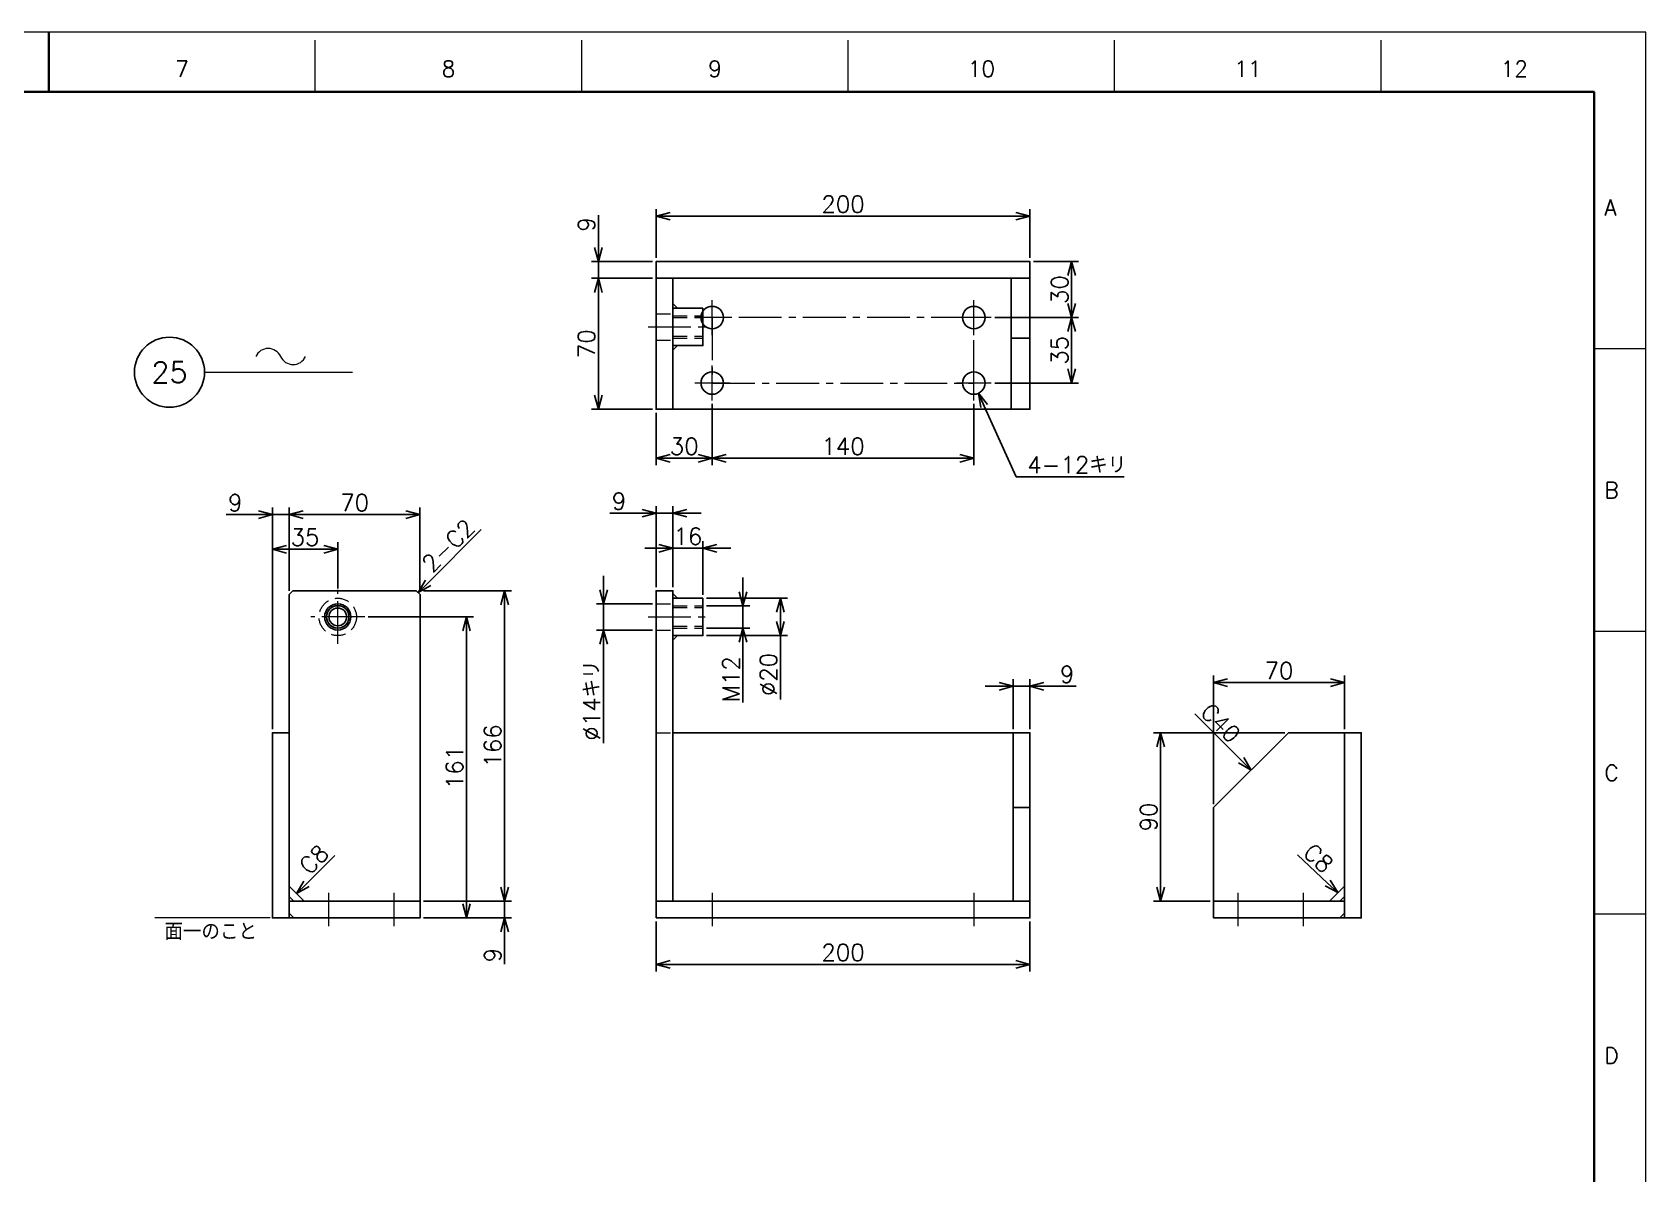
# Model space of a CAD drawing. Header units: millimetres. Extents: x 0 to 1764, y -17 to 1242.
# Drawn here: x 901 to 1764, y 631 to 1242 of the extents above; entities that cross this region are included whole.
import ezdxf
from ezdxf.entities.mleader import LeaderData, LeaderLine
from ezdxf.enums import TextEntityAlignment as Align
from ezdxf.math import Vec2, Vec3

# ---------------------------------------------------------------- set-up
doc = ezdxf.new("R2010")
doc.units = ezdxf.units.MM
doc.header["$LTSCALE"] = 1.2
doc.header["$PDMODE"] = 99
doc.header["$PDSIZE"] = 1
doc.linetypes.add('CENTER2', pattern=[28.575, 19.05, -3.175, 3.175, -3.175])
doc.linetypes.add('HIDDEN', pattern=[9.525, 6.35, -3.175])
for name, color, linetype, lineweight in [('04_HIDDEN', 2, 'HIDDEN', 13), ('05_CENTER', 4, 'CENTER2', 13), ('07_TEXT', 3, 'Continuous', 13), ('08_DIM', 3, 'Continuous', 13), ('90_FRAME', 5, 'Continuous', 35)]:
    doc.layers.add(name, color=color, linetype=linetype, lineweight=lineweight)
doc.layers.add('91_BLANK', color=5, linetype='Continuous', lineweight=0, plot=False)
doc.styles.add('KSS_TXT', font='txt.shx', dxfattribs={"bigfont": 'extfont2.shx'})
doc.styles.get("Standard").update_dxf_attribs({"font": 'txt.shx', "bigfont": 'extfont2.shx'})
doc.dimstyles.new('KSS_DIM', dxfattribs={"dimscale": 3, "dimtxt": 3, "dimasz": 2.5, "dimexe": 1.25, "dimexo": 0.625, "dimtad": 1, "dimdsep": 46, "dimtxsty": 'KSS_TXT', "dimblk": 'OPEN30', "dimcen": 0, "dimazin": 2, "dimtfac": 0.75, "dimtmove": 0, "dimatfit": 3, "dimldrblk": 'OPEN30', "dimfxl": 1.25, "dimtolj": 1, "dimarcsym": 0})
doc.dimstyles.new('KSS_DIM$3', dxfattribs={"dimscale": 3, "dimtxt": 3, "dimasz": 2.5, "dimexe": 1.25, "dimexo": 0.625, "dimtad": 1, "dimtih": 1, "dimtoh": 1, "dimdsep": 46, "dimtxsty": 'KSS_TXT', "dimblk": 'OPEN30', "dimcen": 0, "dimazin": 2, "dimtfac": 0.75, "dimtofl": 0, "dimtmove": 0, "dimatfit": 3, "dimldrblk": 'OPEN30', "dimfxl": 1.25, "dimtolj": 1, "dimarcsym": 0})

# ---------------------------------------------------------------- blocks, each defined once
blk = doc.blocks.new('_Open30')
at = {"color": 0, "linetype": 'ByBlock', "lineweight": -2}
for p, q in [((-1, 0.27), (0, 0)), ((0, 0), (-1, -0.27)), ((0, 0), (-1, 0))]:
    blk.add_line(p, q, dxfattribs=at)
blk = doc.blocks.new('*D187')
at = {"layer": '08_DIM', "color": 0, "lineweight": -2, "transparency": 16777216}
blk.add_line((1047.48, 786.19), (1062.59, 801.29), dxfattribs=at)
at = {"layer": 'Defpoints', "color": 0, "transparency": 16777216}
for p in [(1069.73, 808.44), (1069.73, 808.44), (1042.18, 780.88)]:
    blk.add_point(p, dxfattribs=at)
at = {"layer": '08_DIM', "color": 0, "lineweight": -2, "transparency": 16777216, "xscale": 7.5, "yscale": 7.5, "zscale": 7.5, "rotation": 224.9999999999999}
blk.add_blockref('_Open30', (1042.18, 780.88), dxfattribs=at)
at = {"layer": '08_DIM', "color": 0, "transparency": 16777216, "insert": (1051.45, 799.17), "char_height": 9, "attachment_point": 5, "rotation": 45, "style": 'KSS_TXT'}
blk.add_mtext('\\A1;C8', dxfattribs=at)
blk = doc.blocks.new('*D189')
at = {"layer": '08_DIM', "color": 0, "lineweight": -2, "transparency": 16777216}
for p, q in [((1080.46, 928.88), (1136.81, 928.88)), ((1133.06, 775.38), (1133.06, 921.38)), ((1110.06, 767.88), (1136.81, 767.88))]:
    blk.add_line(p, q, dxfattribs=at)
at = {"layer": 'Defpoints', "color": 0, "transparency": 16777216}
for p in [(1078.58, 928.88), (1133.06, 928.88), (1108.18, 767.88)]:
    blk.add_point(p, dxfattribs=at)
at = {"layer": '08_DIM', "color": 0, "lineweight": -2, "transparency": 16777216, "xscale": 7.5, "yscale": 7.5, "zscale": 7.5}
for p, rotation in [((1133.06, 928.88), 90), ((1133.06, 767.88), 270)]:
    blk.add_blockref('_Open30', p, dxfattribs=dict(at, rotation=rotation))
at = {"layer": '08_DIM', "color": 0, "transparency": 16777216, "insert": (1126.69, 848.38), "char_height": 9, "attachment_point": 5, "rotation": 90, "style": 'KSS_TXT'}
blk.add_mtext('\\A1;161', dxfattribs=at)
blk = doc.blocks.new('*D190')
at = {"layer": '08_DIM', "color": 0, "lineweight": -2, "transparency": 16777216}
for p, q in [((1029.18, 868.76), (1029.18, 968.83)), ((1064.18, 944.16), (1064.18, 968.83)), ((1036.68, 965.08), (1056.68, 965.08))]:
    blk.add_line(p, q, dxfattribs=at)
at = {"layer": 'Defpoints', "color": 0, "transparency": 16777216}
for p in [(1064.18, 965.08), (1064.18, 942.28), (1029.18, 866.88)]:
    blk.add_point(p, dxfattribs=at)
at = {"layer": '08_DIM', "color": 0, "lineweight": -2, "transparency": 16777216, "xscale": 7.5, "yscale": 7.5, "zscale": 7.5, "rotation": 180}
blk.add_blockref('_Open30', (1029.18, 965.08), dxfattribs=at)
at = {"layer": '08_DIM', "color": 0, "lineweight": -2, "transparency": 16777216, "xscale": 7.5, "yscale": 7.5, "zscale": 7.5}
blk.add_blockref('_Open30', (1064.18, 965.08), dxfattribs=at)
at = {"layer": '08_DIM', "color": 0, "transparency": 16777216, "insert": (1046.68, 971.46), "char_height": 9, "attachment_point": 5, "style": 'KSS_TXT'}
blk.add_mtext('\\A1;35', dxfattribs=at)
blk = doc.blocks.new('*D191')
at = {"layer": '08_DIM', "color": 0, "lineweight": -2, "transparency": 16777216}
for p, q in [((1038.18, 942.76), (1038.18, 987.35)), ((1108.18, 942.76), (1108.18, 987.35)), ((1045.68, 983.6), (1100.68, 983.6))]:
    blk.add_line(p, q, dxfattribs=at)
at = {"layer": 'Defpoints', "color": 0, "transparency": 16777216}
for p in [(1108.18, 983.6), (1038.18, 940.88), (1108.18, 940.88)]:
    blk.add_point(p, dxfattribs=at)
at = {"layer": '08_DIM', "color": 0, "lineweight": -2, "transparency": 16777216, "xscale": 7.5, "yscale": 7.5, "zscale": 7.5, "rotation": 180}
blk.add_blockref('_Open30', (1038.18, 983.6), dxfattribs=at)
at = {"layer": '08_DIM', "color": 0, "lineweight": -2, "transparency": 16777216, "xscale": 7.5, "yscale": 7.5, "zscale": 7.5}
blk.add_blockref('_Open30', (1108.18, 983.6), dxfattribs=at)
at = {"layer": '08_DIM', "color": 0, "transparency": 16777216, "insert": (1073.18, 989.97), "char_height": 9, "attachment_point": 5, "style": 'KSS_TXT'}
blk.add_mtext('\\A1;70', dxfattribs=at)
blk = doc.blocks.new('*D192')
at = {"layer": '08_DIM', "color": 0, "lineweight": -2, "transparency": 16777216}
for p, q in [((1029.18, 868.76), (1029.18, 987.35)), ((1038.18, 942.76), (1038.18, 987.35)), ((1021.68, 983.6), (1004.43, 983.6)), ((1038.18, 983.6), (1029.18, 983.6)), ((1045.68, 983.6), (1053.18, 983.6))]:
    blk.add_line(p, q, dxfattribs=at)
at = {"layer": 'Defpoints', "color": 0, "transparency": 16777216}
for p in [(1029.18, 983.6), (1038.18, 940.88), (1029.18, 866.88)]:
    blk.add_point(p, dxfattribs=at)
at = {"layer": '08_DIM', "color": 0, "lineweight": -2, "transparency": 16777216, "xscale": 7.5, "yscale": 7.5, "zscale": 7.5}
blk.add_blockref('_Open30', (1029.18, 983.6), dxfattribs=at)
at = {"layer": '08_DIM', "color": 0, "lineweight": -2, "transparency": 16777216, "xscale": 7.5, "yscale": 7.5, "zscale": 7.5, "rotation": 180}
blk.add_blockref('_Open30', (1038.18, 983.6), dxfattribs=at)
at = {"layer": '08_DIM', "color": 0, "transparency": 16777216, "insert": (1009.31, 989.97), "char_height": 9, "attachment_point": 5, "style": 'KSS_TXT'}
blk.add_mtext('\\A1;9', dxfattribs=at)
blk = doc.blocks.new('*D193')
at = {"layer": '08_DIM', "color": 0, "lineweight": -2, "transparency": 16777216}
for p, q in [((1110.06, 942.88), (1157.2, 942.88)), ((1153.45, 784.38), (1153.45, 935.38)), ((1110.06, 776.88), (1157.2, 776.88))]:
    blk.add_line(p, q, dxfattribs=at)
at = {"layer": 'Defpoints', "color": 0, "transparency": 16777216}
for p in [(1108.18, 942.88), (1153.45, 942.88), (1108.18, 776.88)]:
    blk.add_point(p, dxfattribs=at)
at = {"layer": '08_DIM', "color": 0, "lineweight": -2, "transparency": 16777216, "xscale": 7.5, "yscale": 7.5, "zscale": 7.5}
for p, rotation in [((1153.45, 942.88), 90), ((1153.45, 776.88), 270)]:
    blk.add_blockref('_Open30', p, dxfattribs=dict(at, rotation=rotation))
at = {"layer": '08_DIM', "color": 0, "transparency": 16777216, "insert": (1147.08, 859.88), "char_height": 9, "attachment_point": 5, "rotation": 90, "style": 'KSS_TXT'}
blk.add_mtext('\\A1;166', dxfattribs=at)
blk = doc.blocks.new('*D188')
at = {"layer": '08_DIM', "color": 0, "lineweight": -2, "transparency": 16777216}
for p, q in [((1153.45, 784.38), (1153.45, 791.88)), ((1110.06, 776.88), (1157.2, 776.88)), ((1153.45, 776.88), (1153.45, 767.88)), ((1110.06, 767.88), (1157.2, 767.88)), ((1153.45, 760.38), (1153.45, 743.13))]:
    blk.add_line(p, q, dxfattribs=at)
at = {"layer": 'Defpoints', "color": 0, "transparency": 16777216}
for p in [(1108.18, 776.88), (1108.18, 767.88), (1153.45, 767.88)]:
    blk.add_point(p, dxfattribs=at)
at = {"layer": '08_DIM', "color": 0, "lineweight": -2, "transparency": 16777216, "xscale": 7.5, "yscale": 7.5, "zscale": 7.5}
for p, rotation in [((1153.45, 776.88), 270), ((1153.45, 767.88), 90)]:
    blk.add_blockref('_Open30', p, dxfattribs=dict(at, rotation=rotation))
at = {"layer": '08_DIM', "color": 0, "transparency": 16777216, "insert": (1147.08, 748.01), "char_height": 9, "attachment_point": 5, "rotation": 90, "style": 'KSS_TXT'}
blk.add_mtext('\\A1;9', dxfattribs=at)
blk = doc.blocks.new('*D194')
at = {"layer": '08_DIM', "color": 0, "lineweight": -2, "transparency": 16777216}
blk.add_line((1112.48, 947.19), (1140.86, 975.57), dxfattribs=at)
at = {"layer": 'Defpoints', "color": 0, "transparency": 16777216}
for p in [(1148.56, 983.26), (1148.56, 983.26), (1107.18, 941.88)]:
    blk.add_point(p, dxfattribs=at)
at = {"layer": '08_DIM', "color": 0, "lineweight": -2, "transparency": 16777216, "xscale": 7.5, "yscale": 7.5, "zscale": 7.5, "rotation": 224.9999999999999}
blk.add_blockref('_Open30', (1107.18, 941.88), dxfattribs=at)
at = {"layer": '08_DIM', "color": 0, "transparency": 16777216, "insert": (1123.36, 967.08), "char_height": 9, "attachment_point": 5, "rotation": 45, "style": 'KSS_TXT'}
blk.add_mtext('\\A1;2-C2', dxfattribs=at)
blk = doc.blocks.new('*D195')
at = {"layer": '08_DIM', "color": 0, "lineweight": -2, "transparency": 16777216}
for p, q in [((1206.42, 943.38), (1206.42, 950.88)), ((1232.67, 935.88), (1202.67, 935.88)), ((1206.42, 935.88), (1206.42, 921.88)), ((1232.67, 921.88), (1202.67, 921.88)), ((1206.42, 914.38), (1206.42, 861.43))]:
    blk.add_line(p, q, dxfattribs=at)
at = {"layer": 'Defpoints', "color": 0, "transparency": 16777216}
for p in [(1234.55, 935.88), (1206.42, 921.88), (1234.55, 921.88)]:
    blk.add_point(p, dxfattribs=at)
at = {"layer": '08_DIM', "color": 0, "lineweight": -2, "transparency": 16777216, "xscale": 7.5, "yscale": 7.5, "zscale": 7.5}
for p, rotation in [((1206.42, 935.88), 270), ((1206.42, 921.88), 90)]:
    blk.add_blockref('_Open30', p, dxfattribs=dict(at, rotation=rotation))
at = {"layer": '08_DIM', "color": 0, "transparency": 16777216, "insert": (1200.04, 884.16), "char_height": 9, "attachment_point": 5, "rotation": 90, "style": 'KSS_TXT'}
blk.add_mtext('\\A1;%%C14キリ', dxfattribs=at)
blk = doc.blocks.new('*D196')
at = {"layer": '08_DIM', "color": 0, "lineweight": -2, "transparency": 16777216}
for p, q in [((1280.97, 942.38), (1280.97, 949.88)), ((1261.42, 934.88), (1284.72, 934.88)), ((1280.97, 934.88), (1280.97, 922.88)), ((1261.42, 922.88), (1284.72, 922.88)), ((1280.97, 915.38), (1280.97, 883.13))]:
    blk.add_line(p, q, dxfattribs=at)
at = {"layer": 'Defpoints', "color": 0, "transparency": 16777216}
for p in [(1259.55, 934.88), (1259.55, 922.88), (1280.97, 922.88)]:
    blk.add_point(p, dxfattribs=at)
at = {"layer": '08_DIM', "color": 0, "lineweight": -2, "transparency": 16777216, "xscale": 7.5, "yscale": 7.5, "zscale": 7.5}
for p, rotation in [((1280.97, 934.88), 270), ((1280.97, 922.88), 90)]:
    blk.add_blockref('_Open30', p, dxfattribs=dict(at, rotation=rotation))
at = {"layer": '08_DIM', "color": 0, "transparency": 16777216, "insert": (1274.6, 895.51), "char_height": 9, "attachment_point": 5, "rotation": 90, "style": 'KSS_TXT'}
blk.add_mtext('\\A1;M12', dxfattribs=at)
blk = doc.blocks.new('*D197')
at = {"layer": '08_DIM', "color": 0, "lineweight": -2, "transparency": 16777216}
for p, q in [((1261.42, 938.88), (1304.78, 938.88)), ((1301.03, 931.38), (1301.03, 926.38)), ((1261.42, 918.88), (1304.78, 918.88)), ((1301.03, 918.88), (1301.03, 884.76))]:
    blk.add_line(p, q, dxfattribs=at)
at = {"layer": 'Defpoints', "color": 0, "transparency": 16777216}
for p in [(1259.55, 938.88), (1259.55, 918.88), (1301.03, 918.88)]:
    blk.add_point(p, dxfattribs=at)
at = {"layer": '08_DIM', "color": 0, "lineweight": -2, "transparency": 16777216, "xscale": 7.5, "yscale": 7.5, "zscale": 7.5}
for p, rotation in [((1301.03, 938.88), 90), ((1301.03, 918.88), 270)]:
    blk.add_blockref('_Open30', p, dxfattribs=dict(at, rotation=rotation))
at = {"layer": '08_DIM', "color": 0, "transparency": 16777216, "insert": (1294.65, 898.07), "char_height": 9, "attachment_point": 5, "rotation": 90, "style": 'KSS_TXT'}
blk.add_mtext('\\A1;%%C20', dxfattribs=at)
blk = doc.blocks.new('*D198')
at = {"layer": '08_DIM', "color": 0, "lineweight": -2, "transparency": 16777216}
for p, q in [((1243.55, 944.76), (1243.55, 969.36)), ((1259.55, 940.76), (1259.55, 969.36)), ((1236.05, 965.61), (1228.55, 965.61)), ((1243.55, 965.61), (1259.55, 965.61)), ((1267.05, 965.61), (1274.55, 965.61))]:
    blk.add_line(p, q, dxfattribs=at)
at = {"layer": 'Defpoints', "color": 0, "transparency": 16777216}
for p in [(1259.55, 965.61), (1243.55, 942.88), (1259.55, 938.88)]:
    blk.add_point(p, dxfattribs=at)
at = {"layer": '08_DIM', "color": 0, "lineweight": -2, "transparency": 16777216, "xscale": 7.5, "yscale": 7.5, "zscale": 7.5}
blk.add_blockref('_Open30', (1243.55, 965.61), dxfattribs=at)
at = {"layer": '08_DIM', "color": 0, "lineweight": -2, "transparency": 16777216, "xscale": 7.5, "yscale": 7.5, "zscale": 7.5, "rotation": 180}
blk.add_blockref('_Open30', (1259.55, 965.61), dxfattribs=at)
at = {"layer": '08_DIM', "color": 0, "transparency": 16777216, "insert": (1251.55, 971.99), "char_height": 9, "attachment_point": 5, "style": 'KSS_TXT'}
blk.add_mtext('\\A1;16', dxfattribs=at)
blk = doc.blocks.new('*D199')
at = {"layer": '08_DIM', "color": 0, "lineweight": -2, "transparency": 16777216}
for p, q in [((1227.05, 984.39), (1209.8, 984.39)), ((1234.55, 944.76), (1234.55, 988.14)), ((1243.55, 984.39), (1234.55, 984.39)), ((1243.55, 944.76), (1243.55, 988.14)), ((1251.05, 984.39), (1258.55, 984.39))]:
    blk.add_line(p, q, dxfattribs=at)
at = {"layer": 'Defpoints', "color": 0, "transparency": 16777216}
for p in [(1234.55, 984.39), (1234.55, 942.88), (1243.55, 942.88)]:
    blk.add_point(p, dxfattribs=at)
at = {"layer": '08_DIM', "color": 0, "lineweight": -2, "transparency": 16777216, "xscale": 7.5, "yscale": 7.5, "zscale": 7.5}
blk.add_blockref('_Open30', (1234.55, 984.39), dxfattribs=at)
at = {"layer": '08_DIM', "color": 0, "lineweight": -2, "transparency": 16777216, "xscale": 7.5, "yscale": 7.5, "zscale": 7.5, "rotation": 180}
blk.add_blockref('_Open30', (1243.55, 984.39), dxfattribs=at)
at = {"layer": '08_DIM', "color": 0, "transparency": 16777216, "insert": (1214.67, 990.76), "char_height": 9, "attachment_point": 5, "style": 'KSS_TXT'}
blk.add_mtext('\\A1;9', dxfattribs=at)
blk = doc.blocks.new('*D200')
at = {"layer": '08_DIM', "color": 0, "lineweight": -2, "transparency": 16777216}
for p, q in [((1234.55, 766.01), (1234.55, 739.28)), ((1434.54, 766.01), (1434.54, 739.28)), ((1242.05, 743.03), (1427.04, 743.03))]:
    blk.add_line(p, q, dxfattribs=at)
at = {"layer": 'Defpoints', "color": 0, "transparency": 16777216}
for p in [(1234.55, 767.88), (1434.54, 767.88), (1434.54, 743.03)]:
    blk.add_point(p, dxfattribs=at)
at = {"layer": '08_DIM', "color": 0, "lineweight": -2, "transparency": 16777216, "xscale": 7.5, "yscale": 7.5, "zscale": 7.5, "rotation": 180}
blk.add_blockref('_Open30', (1234.55, 743.03), dxfattribs=at)
at = {"layer": '08_DIM', "color": 0, "lineweight": -2, "transparency": 16777216, "xscale": 7.5, "yscale": 7.5, "zscale": 7.5}
blk.add_blockref('_Open30', (1434.54, 743.03), dxfattribs=at)
at = {"layer": '08_DIM', "color": 0, "transparency": 16777216, "insert": (1334.55, 749.4), "char_height": 9, "attachment_point": 5, "style": 'KSS_TXT'}
blk.add_mtext('\\A1;200', dxfattribs=at)
blk = doc.blocks.new('*D201')
at = {"layer": '08_DIM', "color": 0, "lineweight": -2, "transparency": 16777216}
for p, q in [((1418.04, 891.78), (1410.54, 891.78)), ((1425.54, 868.76), (1425.54, 895.53)), ((1425.54, 891.78), (1434.54, 891.78)), ((1434.54, 868.76), (1434.54, 895.53)), ((1442.04, 891.78), (1459.29, 891.78))]:
    blk.add_line(p, q, dxfattribs=at)
at = {"layer": 'Defpoints', "color": 0, "transparency": 16777216}
for p in [(1434.54, 891.78), (1425.54, 866.88), (1434.54, 866.88)]:
    blk.add_point(p, dxfattribs=at)
at = {"layer": '08_DIM', "color": 0, "lineweight": -2, "transparency": 16777216, "xscale": 7.5, "yscale": 7.5, "zscale": 7.5}
blk.add_blockref('_Open30', (1425.54, 891.78), dxfattribs=at)
at = {"layer": '08_DIM', "color": 0, "lineweight": -2, "transparency": 16777216, "xscale": 7.5, "yscale": 7.5, "zscale": 7.5, "rotation": 180}
blk.add_blockref('_Open30', (1434.54, 891.78), dxfattribs=at)
at = {"layer": '08_DIM', "color": 0, "transparency": 16777216, "insert": (1454.42, 898.15), "char_height": 9, "attachment_point": 5, "style": 'KSS_TXT'}
blk.add_mtext('\\A1;9', dxfattribs=at)
blk = doc.blocks.new('*D202')
at = {"layer": '08_DIM', "color": 0, "lineweight": -2, "transparency": 16777216}
for p, q in [((1234.55, 1038.13), (1234.55, 1010.01)), ((1264.55, 1042.79), (1264.55, 1010.01)), ((1257.05, 1013.76), (1242.05, 1013.76))]:
    blk.add_line(p, q, dxfattribs=at)
at = {"layer": 'Defpoints', "color": 0, "transparency": 16777216}
for p in [(1234.55, 1040), (1264.55, 1044.66), (1234.55, 1013.76)]:
    blk.add_point(p, dxfattribs=at)
at = {"layer": '08_DIM', "color": 0, "lineweight": -2, "transparency": 16777216, "xscale": 7.5, "yscale": 7.5, "zscale": 7.5}
for p, rotation in [((1234.55, 1013.76), 180.0000000000119), ((1264.55, 1013.76), 1.19422e-11)]:
    blk.add_blockref('_Open30', p, dxfattribs=dict(at, rotation=rotation))
at = {"layer": '08_DIM', "color": 0, "transparency": 16777216, "insert": (1249.55, 1020.13), "char_height": 9, "attachment_point": 5, "style": 'KSS_TXT'}
blk.add_mtext('\\A1;30', dxfattribs=at)
blk = doc.blocks.new('*D203')
at = {"layer": '08_DIM', "color": 0, "lineweight": -2, "transparency": 16777216}
for p, q in [((1264.55, 1042.79), (1264.55, 1010.01)), ((1404.55, 1042.79), (1404.55, 1010.01)), ((1272.05, 1013.76), (1397.05, 1013.76))]:
    blk.add_line(p, q, dxfattribs=at)
at = {"layer": 'Defpoints', "color": 0, "transparency": 16777216}
for p in [(1264.55, 1044.66), (1404.55, 1044.66), (1404.55, 1013.76)]:
    blk.add_point(p, dxfattribs=at)
at = {"layer": '08_DIM', "color": 0, "lineweight": -2, "transparency": 16777216, "xscale": 7.5, "yscale": 7.5, "zscale": 7.5}
for p, rotation in [((1264.55, 1013.76), 180.0000000000119), ((1404.55, 1013.76), 1.19109e-11)]:
    blk.add_blockref('_Open30', p, dxfattribs=dict(at, rotation=rotation))
at = {"layer": '08_DIM', "color": 0, "transparency": 16777216, "insert": (1334.55, 1020.13), "char_height": 9, "attachment_point": 5, "style": 'KSS_TXT'}
blk.add_mtext('\\A1;140', dxfattribs=at)
blk = doc.blocks.new('*D204')
at = {"layer": '08_DIM', "color": 0, "lineweight": -2, "transparency": 16777216}
for p, q in [((1415.76, 1089), (1460.6, 1089)), ((1456.85, 1061.5), (1456.85, 1081.5)), ((1415.76, 1054), (1460.6, 1054))]:
    blk.add_line(p, q, dxfattribs=at)
at = {"layer": 'Defpoints', "color": 0, "transparency": 16777216}
for p in [(1413.89, 1089), (1456.85, 1089), (1413.89, 1054)]:
    blk.add_point(p, dxfattribs=at)
at = {"layer": '08_DIM', "color": 0, "lineweight": -2, "transparency": 16777216, "xscale": 7.5, "yscale": 7.5, "zscale": 7.5}
for p, rotation in [((1456.85, 1089), 90), ((1456.85, 1054), 270)]:
    blk.add_blockref('_Open30', p, dxfattribs=dict(at, rotation=rotation))
at = {"layer": '08_DIM', "color": 0, "transparency": 16777216, "insert": (1450.46, 1071.5), "char_height": 9, "attachment_point": 5, "rotation": 90, "style": 'KSS_TXT'}
blk.add_mtext('\\A1;35', dxfattribs=at)
blk = doc.blocks.new('*D205')
at = {"layer": '08_DIM', "color": 0, "lineweight": -2, "transparency": 16777216}
for p, q in [((1436.42, 1119), (1460.6, 1119)), ((1456.85, 1096.5), (1456.85, 1111.5)), ((1415.76, 1089), (1460.6, 1089))]:
    blk.add_line(p, q, dxfattribs=at)
at = {"layer": 'Defpoints', "color": 0, "transparency": 16777216}
for p in [(1434.54, 1119), (1456.85, 1119), (1413.89, 1089)]:
    blk.add_point(p, dxfattribs=at)
at = {"layer": '08_DIM', "color": 0, "lineweight": -2, "transparency": 16777216, "xscale": 7.5, "yscale": 7.5, "zscale": 7.5}
for p, rotation in [((1456.85, 1119), 90), ((1456.85, 1089), 270)]:
    blk.add_blockref('_Open30', p, dxfattribs=dict(at, rotation=rotation))
at = {"layer": '08_DIM', "color": 0, "transparency": 16777216, "insert": (1450.47, 1104), "char_height": 9, "attachment_point": 5, "rotation": 90, "style": 'KSS_TXT'}
blk.add_mtext('\\A1;30', dxfattribs=at)
blk = doc.blocks.new('*D206')
at = {"layer": '08_DIM', "color": 0, "lineweight": -2, "transparency": 16777216}
for p, q in [((1232.67, 1110), (1199.87, 1110)), ((1203.62, 1047.5), (1203.62, 1102.5)), ((1232.67, 1040), (1199.87, 1040))]:
    blk.add_line(p, q, dxfattribs=at)
at = {"layer": 'Defpoints', "color": 0, "transparency": 16777216}
for p in [(1203.62, 1110), (1234.55, 1110), (1234.55, 1040)]:
    blk.add_point(p, dxfattribs=at)
at = {"layer": '08_DIM', "color": 0, "lineweight": -2, "transparency": 16777216, "xscale": 7.5, "yscale": 7.5, "zscale": 7.5}
for p, rotation in [((1203.62, 1110), 90), ((1203.62, 1040), 270)]:
    blk.add_blockref('_Open30', p, dxfattribs=dict(at, rotation=rotation))
at = {"layer": '08_DIM', "color": 0, "transparency": 16777216, "insert": (1197.24, 1075), "char_height": 9, "attachment_point": 5, "rotation": 90, "style": 'KSS_TXT'}
blk.add_mtext('\\A1;70', dxfattribs=at)
blk = doc.blocks.new('*D207')
at = {"layer": '08_DIM', "color": 0, "lineweight": -2, "transparency": 16777216}
for p, q in [((1203.62, 1126.5), (1203.62, 1143.75)), ((1232.67, 1119), (1199.87, 1119)), ((1203.62, 1110), (1203.62, 1119)), ((1232.67, 1110), (1199.87, 1110)), ((1203.62, 1102.5), (1203.62, 1095))]:
    blk.add_line(p, q, dxfattribs=at)
at = {"layer": 'Defpoints', "color": 0, "transparency": 16777216}
for p in [(1203.62, 1119), (1234.55, 1119), (1234.55, 1110)]:
    blk.add_point(p, dxfattribs=at)
at = {"layer": '08_DIM', "color": 0, "lineweight": -2, "transparency": 16777216, "xscale": 7.5, "yscale": 7.5, "zscale": 7.5}
for p, rotation in [((1203.62, 1119), 270), ((1203.62, 1110), 90)]:
    blk.add_blockref('_Open30', p, dxfattribs=dict(at, rotation=rotation))
at = {"layer": '08_DIM', "color": 0, "transparency": 16777216, "insert": (1197.24, 1138.88), "char_height": 9, "attachment_point": 5, "rotation": 90, "style": 'KSS_TXT'}
blk.add_mtext('\\A1;9', dxfattribs=at)
blk = doc.blocks.new('*D208')
at = {"layer": '08_DIM', "color": 0, "lineweight": -2, "transparency": 16777216}
for p, q in [((1234.55, 1120.88), (1234.55, 1147.02)), ((1242.05, 1143.27), (1427.04, 1143.27)), ((1434.54, 1120.88), (1434.54, 1147.02))]:
    blk.add_line(p, q, dxfattribs=at)
at = {"layer": 'Defpoints', "color": 0, "transparency": 16777216}
for p in [(1434.54, 1143.27), (1234.55, 1119), (1434.54, 1119)]:
    blk.add_point(p, dxfattribs=at)
at = {"layer": '08_DIM', "color": 0, "lineweight": -2, "transparency": 16777216, "xscale": 7.5, "yscale": 7.5, "zscale": 7.5}
for p, rotation in [((1234.55, 1143.27), 180.0000000000119), ((1434.54, 1143.27), 1.19203e-11)]:
    blk.add_blockref('_Open30', p, dxfattribs=dict(at, rotation=rotation))
at = {"layer": '08_DIM', "color": 0, "transparency": 16777216, "insert": (1334.55, 1149.64), "char_height": 9, "attachment_point": 5, "style": 'KSS_TXT'}
blk.add_mtext('\\A1;200', dxfattribs=at)
blk = doc.blocks.new('*D209')
at = {"layer": '08_DIM', "color": 0, "lineweight": -2, "transparency": 16777216}
for p, q in [((1427.16, 1003.82), (1410.09, 1041.69)), ((1484.98, 1003.82), (1427.16, 1003.82))]:
    blk.add_line(p, q, dxfattribs=at)
at = {"layer": 'Defpoints', "color": 0, "transparency": 16777216}
for p in [(1402.08, 1059.47), (1407.01, 1048.53)]:
    blk.add_point(p, dxfattribs=at)
at = {"layer": '08_DIM', "color": 0, "lineweight": -2, "transparency": 16777216, "xscale": 7.5, "yscale": 7.5, "zscale": 7.5, "rotation": 114.2586425204325}
blk.add_blockref('_Open30', (1407.01, 1048.53), dxfattribs=at)
at = {"layer": '08_DIM', "color": 0, "transparency": 16777216, "insert": (1459.63, 1010.2), "char_height": 9, "attachment_point": 5, "style": 'KSS_TXT'}
blk.add_mtext('\\A1;4-12キリ', dxfattribs=at)
blk = doc.blocks.new('*D212')
at = {"layer": '08_DIM', "color": 0, "lineweight": -2, "transparency": 16777216}
for p, q in [((1570.97, 866.88), (1500.7, 866.88)), ((1504.45, 784.38), (1504.45, 859.38)), ((1530.97, 776.88), (1500.7, 776.88))]:
    blk.add_line(p, q, dxfattribs=at)
at = {"layer": 'Defpoints', "color": 0, "transparency": 16777216}
for p in [(1504.45, 866.88), (1572.85, 866.88), (1532.85, 776.88)]:
    blk.add_point(p, dxfattribs=at)
at = {"layer": '08_DIM', "color": 0, "lineweight": -2, "transparency": 16777216, "xscale": 7.5, "yscale": 7.5, "zscale": 7.5}
for p, rotation in [((1504.45, 866.88), 90), ((1504.45, 776.88), 270)]:
    blk.add_blockref('_Open30', p, dxfattribs=dict(at, rotation=rotation))
at = {"layer": '08_DIM', "color": 0, "transparency": 16777216, "insert": (1498.07, 821.88), "char_height": 9, "attachment_point": 5, "rotation": 90, "style": 'KSS_TXT'}
blk.add_mtext('\\A1;90', dxfattribs=at)
blk = doc.blocks.new('*D210')
at = {"layer": '08_DIM', "color": 0, "lineweight": -2, "transparency": 16777216}
blk.add_line((1593.86, 786.5), (1577.71, 801.55), dxfattribs=at)
at = {"layer": 'Defpoints', "color": 0, "transparency": 16777216}
for p in [(1569.8, 808.94), (1569.8, 808.94), (1599.35, 781.38)]:
    blk.add_point(p, dxfattribs=at)
at = {"layer": '08_DIM', "color": 0, "lineweight": -2, "transparency": 16777216, "xscale": 7.5, "yscale": 7.5, "zscale": 7.5, "rotation": 317.0057854646767}
blk.add_blockref('_Open30', (1599.35, 781.38), dxfattribs=at)
at = {"layer": '08_DIM', "color": 0, "transparency": 16777216, "insert": (1588.92, 799.82), "char_height": 9, "attachment_point": 5, "rotation": 317.00579, "style": 'KSS_TXT'}
blk.add_mtext('\\A1;C8', dxfattribs=at)
blk = doc.blocks.new('*D211')
at = {"layer": '08_DIM', "color": 0, "lineweight": -2, "transparency": 16777216}
for p, q in [((1532.85, 828.76), (1532.85, 897.52)), ((1540.35, 893.77), (1595.35, 893.77)), ((1602.85, 868.76), (1602.85, 897.52))]:
    blk.add_line(p, q, dxfattribs=at)
at = {"layer": 'Defpoints', "color": 0, "transparency": 16777216}
for p in [(1602.85, 893.77), (1602.85, 866.88), (1532.85, 826.88)]:
    blk.add_point(p, dxfattribs=at)
at = {"layer": '08_DIM', "color": 0, "lineweight": -2, "transparency": 16777216, "xscale": 7.5, "yscale": 7.5, "zscale": 7.5, "rotation": 180}
blk.add_blockref('_Open30', (1532.85, 893.77), dxfattribs=at)
at = {"layer": '08_DIM', "color": 0, "lineweight": -2, "transparency": 16777216, "xscale": 7.5, "yscale": 7.5, "zscale": 7.5}
blk.add_blockref('_Open30', (1602.85, 893.77), dxfattribs=at)
at = {"layer": '08_DIM', "color": 0, "transparency": 16777216, "insert": (1567.85, 900.15), "char_height": 9, "attachment_point": 5, "style": 'KSS_TXT'}
blk.add_mtext('\\A1;70', dxfattribs=at)
blk = doc.blocks.new('*D213')
at = {"layer": '08_DIM', "color": 0, "lineweight": -2, "transparency": 16777216}
blk.add_line((1547.55, 852.19), (1522.72, 877.01), dxfattribs=at)
at = {"layer": 'Defpoints', "color": 0, "transparency": 16777216}
for p in [(1511.41, 888.32), (1511.41, 888.32), (1552.85, 846.88)]:
    blk.add_point(p, dxfattribs=at)
at = {"layer": '08_DIM', "color": 0, "lineweight": -2, "transparency": 16777216, "xscale": 7.5, "yscale": 7.5, "zscale": 7.5, "rotation": 315.0000000000234}
blk.add_blockref('_Open30', (1552.85, 846.88), dxfattribs=at)
at = {"layer": '08_DIM', "color": 0, "transparency": 16777216, "insert": (1536.64, 872.11), "char_height": 9, "attachment_point": 5, "rotation": 315, "style": 'KSS_TXT'}
blk.add_mtext('\\A1;C40', dxfattribs=at)
blk = doc.blocks.new('AM_BALLOON1')
at = {"transparency": 16777216}
blk.add_circle((0, 0), 5, dxfattribs=at)
blk.add_attdef('B_NUMBER', text='', height=3, dxfattribs=at).set_placement((0, 0), align=Align.MIDDLE_CENTER)
blk = doc.blocks.new('_OPEN')
at = {"color": 0, "linetype": 'ByBlock'}
for p, q in [((-1, 0.17), (0, 0)), ((0, 0), (-1, -0.17)), ((0, 0), (-1, 0))]:
    blk.add_line(p, q, dxfattribs=at)
blk = doc.blocks.new('p1ba05')
for centre, start, end in [((-2.95, 0.29), 24.2276, 155.5758), ((0, 1.62), 204.2276, 335.5758)]:
    blk.add_arc(centre, 1.62, start, end)

msp = doc.modelspace()

# ---------------------------------------------------------------- linework, layer by layer
at = {"color": 3}
for p, q in [((1434.545, 1078.002), (1424.545, 1078.002)), ((1425.545, 826.883), (1434.545, 826.883))]:
    msp.add_line(p, q, dxfattribs=at)
at = {"color": 0}
for p, q in [((1532.849, 826.883), (1572.849, 866.883)), ((1602.849, 866.883), (1572.849, 866.883)), ((1532.849, 826.883), (1532.849, 776.883)), ((1038.181, 784.883), (1046.181, 776.883))]:
    msp.add_line(p, q, dxfattribs=at)
msp.add_line((1602.849, 784.883), (1594.849, 776.883))
for points in [[(1234.546, 1110.002), (1434.545, 1110.002), (1434.545, 1119.002), (1234.546, 1119.002)], [(1243.546, 1040.002), (1234.546, 1040.002), (1234.546, 1110.002), (1243.546, 1110.002)], [(1234.546, 1110.002), (1434.545, 1110.002), (1434.545, 1040.002), (1234.546, 1040.002)], [(1424.545, 1040.002), (1434.545, 1040.002), (1434.545, 1110.002), (1424.545, 1110.002)], [(1259.546, 1094.002), (1259.546, 1074.002), (1243.546, 1074.002), (1243.546, 1094.002)], [(1046.181, 776.883), (1108.181, 776.883), (1108.181, 940.883), (1106.181, 942.883), (1040.181, 942.883), (1038.181, 940.883), (1038.181, 784.883)], [(1243.546, 776.883), (1234.546, 776.883), (1234.546, 942.883), (1243.546, 942.883)], [(1259.546, 938.883), (1259.546, 918.883), (1243.546, 918.883), (1243.546, 938.883)], [(1038.181, 767.883), (1029.181, 767.883), (1029.181, 866.883), (1038.181, 866.883)], [(1243.546, 776.883), (1425.545, 776.883), (1425.545, 866.883), (1243.546, 866.883)], [(1434.545, 776.883), (1425.545, 776.883), (1425.545, 866.883), (1434.545, 866.883)], [(1602.849, 767.883), (1611.849, 767.883), (1611.849, 866.883), (1602.849, 866.883)], [(1038.181, 767.883), (1108.181, 767.883), (1108.181, 776.883), (1038.181, 776.883)], [(1234.546, 767.883), (1434.545, 767.883), (1434.545, 776.883), (1234.546, 776.883)], [(1602.849, 767.883), (1532.849, 767.883), (1532.849, 776.883), (1602.849, 776.883)]]:
    msp.add_lwpolyline(points, close=True, dxfattribs=at)
at = {"color": 3}
for points in [[(1243.546, 1094.002), (1246.046, 1094.002), (1246.046, 1094.002), (1243.546, 1096.502)], [(1243.546, 1074.002), (1246.046, 1074.002), (1246.046, 1074.002), (1243.546, 1071.502)], [(1243.546, 938.883), (1246.046, 938.883), (1246.046, 938.883), (1243.546, 941.383)], [(1243.546, 918.883), (1246.046, 918.883), (1246.046, 918.883), (1243.546, 916.383)], [(1038.181, 776.883), (1038.181, 779.383), (1038.181, 779.383), (1040.681, 776.883)], [(1602.849, 776.883), (1602.849, 779.383), (1602.849, 779.383), (1600.349, 776.883)], [(1038.181, 767.883), (1038.181, 770.383), (1038.181, 770.383), (1040.681, 767.883)], [(1602.849, 767.883), (1602.849, 770.383), (1602.849, 770.383), (1600.349, 767.883)]]:
    msp.add_lwpolyline(points, close=True, dxfattribs=at)
at = {"color": 0}
for centre, radius in [((1264.546, 1089.002), 6), ((1404.546, 1089.002), 6), ((1264.546, 1054.002), 6), ((1404.546, 1054.002), 6), ((1064.181, 928.883), 7), ((1064.181, 928.883), 6), ((1064.181, 928.883), 4.75)]:
    msp.add_circle(centre, radius, dxfattribs=at)
at = {"layer": '04_HIDDEN'}
for p, q in [((1234.546, 1091.002), (1243.546, 1091.002)), ((1243.546, 1090.002), (1259.546, 1090.002)), ((1243.546, 1089.002), (1259.546, 1089.002)), ((1234.546, 1077.002), (1243.546, 1077.002)), ((1243.546, 1079.002), (1259.546, 1079.002)), ((1243.546, 1078.002), (1259.546, 1078.002)), ((1234.546, 935.883), (1243.546, 935.883)), ((1243.546, 934.883), (1259.546, 934.883)), ((1243.546, 933.883), (1259.546, 933.883)), ((1243.546, 923.883), (1259.546, 923.883)), ((1234.546, 921.883), (1243.546, 921.883)), ((1243.546, 922.883), (1259.546, 922.883)), ((1234.546, 866.883), (1243.546, 866.883))]:
    msp.add_line(p, q, dxfattribs=at)
msp.add_circle((1064.181, 928.883), 10, dxfattribs=at)
at = {"layer": '05_CENTER'}
for p, q in [((1264.546, 1079.661), (1264.546, 1098.343)), ((1404.546, 1079.661), (1404.546, 1098.343)), ((1273.887, 1089.002), (1255.204, 1089.002)), ((1413.887, 1089.002), (1395.204, 1089.002)), ((1230.286, 1084.002), (1264.546, 1084.002)), ((1264.546, 1044.661), (1264.546, 1063.343)), ((1404.546, 1044.661), (1404.546, 1063.343)), ((1273.887, 1054.002), (1255.204, 1054.002)), ((1413.887, 1054.002), (1395.204, 1054.002)), ((1064.181, 914.482), (1064.181, 943.284)), ((1078.582, 928.883), (1049.78, 928.883)), ((1230.286, 928.883), (1264.546, 928.883)), ((1059.181, 781.293), (1059.181, 763.396)), ((1094.181, 781.293), (1094.181, 763.396)), ((1264.546, 781.293), (1264.546, 763.396)), ((1404.546, 781.293), (1404.546, 763.396)), ((1545.849, 781.293), (1545.849, 763.396)), ((1580.849, 781.293), (1580.849, 763.396))]:
    msp.add_line(p, q, dxfattribs=at)
msp.add_lwpolyline([(1404.546, 1089.002), (1264.546, 1089.002), (1264.546, 1054.002), (1404.546, 1054.002)], close=True, dxfattribs=at)
at = {"layer": '07_TEXT'}
msp.add_line((1027.928, 767.883), (966.266, 767.883), dxfattribs=at)
at = {"layer": '08_DIM'}
msp.add_line((992.901, 1059.77), (1072.011, 1059.77), dxfattribs=at)
at = {"layer": '90_FRAME'}
msp.add_line((909.6, 1241.619), (909.6, 1209.75), dxfattribs=at)
at = {"layer": '90_FRAME', "color": 4, "lineweight": 13}
for p, q in [((1052.169, 1209.75), (1052.169, 1237.359)), ((1194.737, 1209.75), (1194.737, 1237.359)), ((1337.305, 1209.75), (1337.305, 1237.359)), ((1479.873, 1209.75), (1479.873, 1237.359)), ((1622.441, 1209.75), (1622.441, 1237.359)), ((1764.068, 1072.29), (1736.459, 1072.29)), ((1764.068, 921.066), (1736.459, 921.066)), ((1764.068, 769.842), (1736.459, 769.842))]:
    msp.add_line(p, q, dxfattribs=at)
at = {"layer": '90_FRAME'}
msp.add_lwpolyline([(82.742, 27.485), (1736.459, 27.485), (1736.459, 1209.75), (82.742, 1209.75)], close=True, dxfattribs=at)
at = {"layer": '91_BLANK'}
msp.add_lwpolyline([(0, 0), (1764.068, 0), (1764.068, 1241.619), (0, 1241.619)], close=True, dxfattribs=at)

# ---------------------------------------------------------------- block references
at = {"layer": '08_DIM', "xscale": 4.5, "yscale": 4.5, "zscale": 4.5}
msp.add_blockref('p1ba05', (1040.252, 1063.872), dxfattribs=at)

# ---------------------------------------------------------------- texts
at = {"layer": '07_TEXT', "style": 'KSS_TXT'}
msp.add_text('面一のこと', height=9, dxfattribs=at).set_placement((971.426, 756.075))
at = {"layer": '90_FRAME', "color": 0, "lineweight": 13, "style": 'KSS_TXT'}
for s, p in [('7', (980.884, 1215.249)), ('8', (1123.453, 1215.249)), ('9', (1266.021, 1215.249)), ('10', (1408.589, 1215.249)), ('11', (1551.157, 1215.249)), ('12', (1693.725, 1215.249))]:
    msp.add_text(s, height=8.52, dxfattribs=at).set_placement(p, align=Align.BOTTOM_CENTER)
for s, p in [('A', (1741.947, 1147.902)), ('B', (1741.947, 996.678)), ('C', (1741.947, 845.454)), ('D', (1741.947, 694.23))]:
    msp.add_text(s, height=8.52, dxfattribs=at).set_placement(p, align=Align.MIDDLE_LEFT)

# ---------------------------------------------------------------- dimensions: what is measured, and where the dimension line sits
at = {"layer": '08_DIM'}
for base, p1, p2, angle, picture, middle in [((1434.545, 1143.265), (1234.546, 1119.002), (1434.545, 1119.002), 180, '*D208', (1334.546, 1149.64)), ((1203.617, 1119.002), (1234.546, 1110.002), (1234.546, 1119.002), 90, '*D207', (1197.242, 1138.877)), ((1456.845, 1119.002), (1413.887, 1089.002), (1434.545, 1119.002), 90, '*D205', (1450.47, 1104.002)), ((1203.617, 1110.002), (1234.546, 1040.002), (1234.546, 1110.002), 90, '*D206', (1197.242, 1075.002)), ((1456.845, 1089.002), (1413.887, 1054.002), (1413.887, 1089.002), 90, '*D204', (1450.464, 1071.502)), ((1404.546, 1013.759), (1264.546, 1044.661), (1404.546, 1044.661), 180, '*D203', (1334.546, 1020.134)), ((1029.181, 983.596), (1038.181, 940.883), (1029.181, 866.883), 180, '*D192', (1009.306, 989.971)), ((1108.181, 983.596), (1038.181, 940.883), (1108.181, 940.883), 180, '*D191', (1073.181, 989.971)), ((1234.546, 984.39), (1243.546, 942.883), (1234.546, 942.883), 180, '*D199', (1214.671, 990.765)), ((1064.181, 965.081), (1029.181, 866.883), (1064.181, 942.284), 180, '*D190', (1046.681, 971.462)), ((1259.546, 965.61), (1243.546, 942.883), (1259.546, 938.883), 180, '*D198', (1251.546, 971.985)), ((1153.453, 942.883), (1108.181, 776.883), (1108.181, 942.883), 90, '*D193', (1147.078, 859.883)), ((1133.065, 928.883), (1108.181, 767.883), (1078.582, 928.883), 90, '*D189', (1126.69, 848.383)), ((1434.545, 891.779), (1425.545, 866.883), (1434.545, 866.883), 180, '*D201', (1454.42, 898.154)), ((1602.849, 893.773), (1532.849, 826.883), (1602.849, 866.883), 180, '*D211', (1567.849, 900.148)), ((1504.445, 866.883), (1532.849, 776.883), (1572.849, 866.883), 90, '*D212', (1498.07, 821.883)), ((1153.453, 767.883), (1108.181, 776.883), (1108.181, 767.883), 90, '*D188', (1147.078, 748.008)), ((1434.545, 743.028), (1234.546, 767.883), (1434.545, 767.883), 180, '*D200', (1334.546, 749.403))]:
    dim = msp.add_linear_dim(base=base, p1=p1, p2=p2, angle=angle, dimstyle='KSS_DIM', override={"dimarcsym": 1}, dxfattribs=at)
    dim.commit()
    dim.dimension.update_dxf_attribs({"geometry": picture, "text_midpoint": middle})
dim = msp.add_diameter_dim_2p(p1=(1402.08, 1059.472), p2=(1407.011, 1048.532), text='4-<>キリ', dimstyle='KSS_DIM$3', override={"dimpost": '<>', "dimtix": 1, "dimarcsym": 1}, dxfattribs=at)
dim.commit()
dim.dimension.update_dxf_attribs({"geometry": '*D209', "text_midpoint": (1459.634, 1003.823), "dimtype": 163})
dim = msp.add_linear_dim(base=(1234.546, 1013.759), p1=(1264.546, 1044.661), p2=(1234.546, 1040.002), angle=180, dimstyle='KSS_DIM', override={"dimarcsym": 1}, dxfattribs=at)
dim.commit()
dim.dimension.update_dxf_attribs({"geometry": '*D202', "text_midpoint": (1249.546, 1013.759), "dimtype": 160})
for p1, p2, text, picture, middle in [((1107.181, 941.883), (1148.559, 983.261), '2-C2', '*D194', (1123.362, 967.08)), ((1552.849, 846.883), (1511.414, 888.317), 'C40', '*D213', (1536.639, 872.108)), ((1042.181, 780.883), (1069.734, 808.436), 'C8', '*D187', (1051.45, 799.167)), ((1599.349, 781.383), (1569.795, 808.936), 'C8', '*D210', (1588.919, 799.822))]:
    dim = msp.add_aligned_dim(p1=p1, p2=p2, distance=0, text=text, dimstyle='KSS_DIM', override={"dimse1": 1, "dimse2": 1, "dimsd2": 1, "dimarcsym": 1}, dxfattribs=at)
    dim.commit()
    dim.dimension.update_dxf_attribs({"geometry": picture, "text_midpoint": middle})
for base, p1, p2, text, picture, middle in [((1206.417, 921.883), (1234.546, 935.883), (1234.546, 921.883), '%%C<>キリ', '*D195', (1200.042, 884.158)), ((1280.973, 922.883), (1259.546, 934.883), (1259.546, 922.883), 'M<>', '*D196', (1274.598, 895.508)), ((1301.026, 918.883), (1259.546, 938.883), (1259.546, 918.883), '%%C<>', '*D197', (1294.651, 898.07))]:
    dim = msp.add_linear_dim(base=base, p1=p1, p2=p2, angle=270, text=text, dimstyle='KSS_DIM', override={"dimarcsym": 1}, dxfattribs=at)
    dim.commit()
    dim.dimension.update_dxf_attribs({"geometry": picture, "text_midpoint": middle})

# ---------------------------------------------------------------- leaders
ml = msp.add_multileader_block('Standard', dxfattribs=at)
ml.set_content('AM_BALLOON1', color=256, scale=3.75)
ml.set_attribute('B_NUMBER', '25', width=0)
ml.set_leader_properties(color=256, linetype='ByLayer', lineweight=-1)
ml.set_arrow_properties(name='OPEN')
ml.build(insert=Vec2(0, 0))
ml.multileader.update_dxf_attribs({"leader_type": 0, "has_dogleg": 0, "text_right_attachment_type": 6, "dogleg_length": 0, "arrow_head_size": 7.5, "scale": 2.5, "block_connection_type": 1})
ctx = ml.context
ctx.base_point, ctx.scale, ctx.char_height, ctx.arrow_head_size, ctx.landing_gap_size, ctx.plane_origin = Vec3(974.129, 1059.785), 2.5, 15, 7.5, 7.5, Vec3(974.129, 1059.785)
ctx.right_attachment, ctx.attachment_type = 6, 1
ctx.block.insert = Vec3(974.129, 1059.785)

doc.saveas('drawing.dxf')
